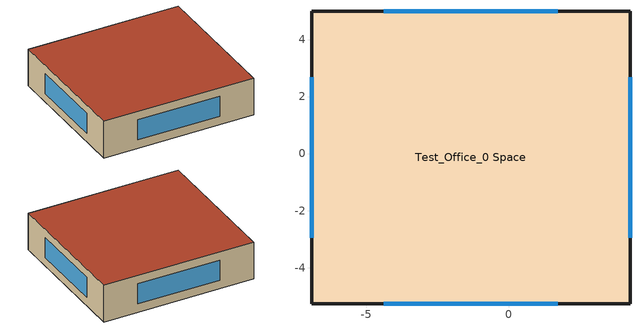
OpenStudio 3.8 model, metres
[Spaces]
Test_Office_0 Space
 floor ground (Interior Floor): 4.26,4.99 4.26,-5.26 -6.91,-5.26 -6.91,4.99 z0
 wall outside (Exterior Wall): -6.91,-5.26 4.26,-5.26 4.26,4.99 -6.91,4.99 -6.91,-5.26 z0:2.81
 window (Exterior Window): -4.39,-5.26 1.73,-5.26 / 4.26,-2.95 4.26,2.67 / 1.73,4.99 -4.39,4.99 / -6.91,2.67 -6.91,-2.95 z0.64:2.17
 roof outside (Exterior Roof): 4.26,-5.26 4.26,4.99 -6.91,4.99 -6.91,-5.26 z2.81
[Site]
Shanghai: Latitude {deg}=31.4; Longitude {deg}=121.45; Time Zone {hr}=8; Elevation {m}=5.5; Terrain=City
[Building]
Building 1: North Axis {deg}=0
[SizingPeriod:DesignDay] Barometric Pressure {Pa}=101289; Rain Indicator=No; Snow Indicator=No; Day of Month=21; Daylight Saving Time Indicator=No; Dry-Bulb Temperature Range Modifier Type=DefaultMultipliers; Begin Environment Reset Mode=FullResetAtBeginEnvironment
Name | Maximum Dry-Bulb Temperature {C} | Daily Dry-Bulb Temperature Range {deltaC} | Wind Speed {m/s} | Wind Direction {deg} | Month | Day Type | Humidity Condition Type | Wetbulb or DewPoint at Maximum Dry-Bulb {C} | Solar Model Indicator | ASHRAE Clear Sky Optical Depth for Beam Irradiance | ASHRAE Clear Sky Optical Depth for Diffuse Irradiance | Enthalpy at Maximum Dry-Bulb {J/kg} | Sky Clearness
New York Laguardia Arpt Ann Clg .4% Condns DB=>MWB | 33.5 | 7.7 | 5.6 | 270 | 7 | SummerDesignDay | Wetbulb | 23.5 | ASHRAETau | 0.532 | 1.821
New York Laguardia Arpt Ann Clg .4% Condns DP=>MDB | 27.2 | 7.7 | 5.6 | 270 | 7 | SummerDesignDay | Dewpoint | 23.5 | ASHRAETau | 0.532 | 1.821
New York Laguardia Arpt Ann Clg .4% Condns Enth=>MDB | 30.8 | 7.7 | 5.6 | 270 | 7 | SummerDesignDay | Enthalpy | 23 | ASHRAETau | 0.532 | 1.821 | 76200
New York Laguardia Arpt Ann Clg .4% Condns WB=>MDB | 30.7 | 7.7 | 5.6 | 270 | 7 | SummerDesignDay | Wetbulb | 25.1 | ASHRAETau | 0.532 | 1.821
New York Laguardia Arpt Ann Htg 99.6% Condns DB | -10.8 | 0 | 7.5 | 320 | 1 | WinterDesignDay | Wetbulb | -10.8 | ASHRAEClearSky |  |  |  | 0
New York Laguardia Arpt Ann Htg Wind 99.6% Condns WS=>MCDB | 0 | 0 | 14.4 | 320 | 1 | WinterDesignDay | Wetbulb | 0 | ASHRAEClearSky |  |  |  | 0
New York Laguardia Arpt Ann Hum_n 99.6% Condns DP=>MCDB | -9.3 | 0 | 7.5 | 320 | 1 | WinterDesignDay | Dewpoint | -20.1 | ASHRAEClearSky |  |  |  | 0
[ClimateZones]
Climate Zone Institution Name 1=ASHRAE; Climate Zone Document Name 1=ANSI/ASHRAE Standard 169; Climate Zone Document Year 1=2006; Climate Zone Institution Name 2=CEC; Climate Zone Document Name 2=California Climate Zone Descriptions; Climate Zone Document Year 2=1995
[Construction]
Exterior Wall: M01 100mm brick, M15 200mm heavyweight concrete, I02 50mm insulation board, Material Air Gap 2, G01a 19mm gypsum board
Exterior Roof: M11 100mm lightweight concrete, Material Air Gap 1, F16 Acoustic tile
Exterior Window: Clear 3mm, Air 13mm, Clear 3mm
Interior Floor: F16 Acoustic tile, Material Air Gap 1, M11 100mm lightweight concrete
[Material] Thermal Absorptance=0.9
Name | Roughness | Thickness {m} | Conductivity {W/m-K} | Density {kg/m3} | Specific Heat {J/kg-K} | Solar Absorptance | Visible Absorptance
M01 100mm brick | MediumRough | 0.1016 | 0.89 | 1920 | 790 | 0.7 | 0.7
M15 200mm heavyweight concrete | MediumRough | 0.2032 | 1.95 | 2240 | 900 | 0.7 | 0.7
I02 50mm insulation board | MediumRough | 0.0508 | 0.03 | 43 | 1210 | 0.7 | 0.7
G01a 19mm gypsum board | MediumSmooth | 0.019 | 0.16 | 800 | 1090 | 0.4 | 0.4
F16 Acoustic tile | MediumSmooth | 0.0191 | 0.06 | 368 | 590 | 0.3 | 0.3
M11 100mm lightweight concrete | MediumRough | 0.1016 | 0.53 | 1280 | 840 | 0.5 | 0.5
[Material:AirGap]
Name | Thermal Resistance {m2-K/W}
Material Air Gap 2 | 0.15
Material Air Gap 1 | 0.18
[WindowMaterial:Glazing]
Clear 3mm: Optical Data Type=SpectralAverage; Thickness {m}=0.003; Solar Transmittance at Normal Incidence=0.837; Front Side Solar Reflectance at Normal Incidence=0.075; Back Side Solar Reflectance at Normal Incidence=0; Visible Transmittance at Normal Incidence=0.898; Front Side Visible Reflectance at Normal Incidence=0.081; Back Side Visible Reflectance at Normal Incidence=0; Infrared Transmittance at Normal Incidence=0; Front Side Infrared Hemispherical Emissivity=0.84; Back Side Infrared Hemispherical Emissivity=0.84; Conductivity {W/m-K}=0.9; Dirt Correction Factor for Solar and Visible Transmittance=1
[WindowMaterial:Gas]
Air 13mm: Gas Type=Air; Thickness {m}=0.0127
[ThermalZone]
Test_Office_0: Multiplier=1; Thermostat=dualSetPtThermostatTest_Office_0; Use Ideal Air Loads=No
[Sizing:Zone]
Test_Office_0: Zone Cooling Design Supply Air Temperature Input Method=SupplyAirTemperature; Zone Cooling Design Supply Air Temperature {C}=14; Zone Cooling Design Supply Air Temperature Difference {deltaC}=11.11; Zone Heating Design Supply Air Temperature Input Method=SupplyAirTemperature; Zone Heating Design Supply Air Temperature {C}=40; Zone Heating Design Supply Air Temperature Difference {deltaC}=11.11; Zone Cooling Design Supply Air Humidity Ratio {kg-H2O/kg-air}=0.0085; Zone Heating Design Supply Air Humidity Ratio {kg-H2O/kg-air}=0.008; Cooling Design Air Flow Method=DesignDay; Cooling Design Air Flow Rate {m3/s}=0; Cooling Minimum Air Flow per Zone Floor Area {m3/s-m2}=0.000762; Cooling Minimum Air Flow {m3/s}=0; Cooling Minimum Air Flow Fraction=0; Heating Design Air Flow Method=DesignDay; Heating Design Air Flow Rate {m3/s}=0; Heating Maximum Air Flow per Zone Floor Area {m3/s-m2}=0.002032; Heating Maximum Air Flow {m3/s}=0.141576; Heating Maximum Air Flow Fraction=0.3; Account for Dedicated Outdoor Air System=No; Dedicated Outdoor Air Low Setpoint Temperature for Design {C}=autosize; Dedicated Outdoor Air High Setpoint Temperature for Design {C}=autosize; Zone Load Sizing Method=Sensible Load Only No Latent Load; Zone Latent Cooling Design Supply Air Humidity Ratio Input Method=HumidityRatioDifference; Zone Cooling Design Supply Air Humidity Ratio Difference {kgWater/kgDryAir}=0.005; Zone Latent Heating Design Supply Air Humidity Ratio Input Method=HumidityRatioDifference; Zone Humidification Design Supply Air Humidity Ratio Difference {kgWater/kgDryAir}=0.005
[Space]
Test_Office_0 Space: Thermal Zone=Test_Office_0; Part of Total Floor Area=Yes
[ThermostatSetpoint:DualSetpoint]
dualSetPtThermostatTest_Office_0: Heating Setpoint Temperature Schedule=Medium Office HtgSetp; Cooling Setpoint Temperature Schedule=Medium Office ClgSetp; Temperature Difference Between Cutout And Setpoint {deltaC}=0
[People:Definition]
Office:OpenOffice:Test_Office_0_PeopleObject Definition: Number of People Calculation Method=People/Area; People per Space Floor Area {person/m2}=0.0565108; Fraction Radiant=0.3
[People]
Office:OpenOffice:Test_Office_0_PeopleObject: People Definition=Office:OpenOffice:Test_Office_0_PeopleObject Definition; Number of People Schedule=Medium Office Bldg Occ; Activity Level Schedule=Medium Office Activity; Multiplier=1
[Lights:Definition]
Office:OpenOffice:Test_Office_0_LightsObject Definition: Design Level Calculation Method=Watts/Area; Watts per Space Floor Area {W/m2}=11.8404
[Lights]
Office:OpenOffice:Test_Office_0_LightsObject: Lights Definition=Office:OpenOffice:Test_Office_0_LightsObject Definition; Schedule=Office Bldg Light; Fraction Replaceable=1
[ElectricEquipment:Definition]
Test_Office_0_ElectricEquipmentObject Definition: Design Level Calculation Method=Watts/Area; Watts per Space Floor Area {W/m2}=7.64241
[ElectricEquipment]
Test_Office_0_ElectricEquipmentObject: Electric Equipment Definition=Test_Office_0_ElectricEquipmentObject Definition; Schedule=Medium Office Bldg Equip
[SpaceInfiltration:DesignFlowRate]
Space Infiltration Design Flow Rate 1: Schedule=Medium Office Infil Quarter On; Design Flow Rate Calculation Method=Flow/Area; Flow per Space Floor Area {m3/s-m2}=0.000226568
[Schedule:Day]
Schedule Day 1; Schedule Day 2; Schedule Day 3; Schedule Day 4; Schedule Day 5; Schedule Day 6; Schedule Day 7: 24, 0, 0
Office Bldg Light Default Schedule 1; Office Bldg Light Default Schedule 2; Office Bldg Light Default Schedule 3; Office Bldg Light Default Schedule 4; Office Bldg Light Default Schedule 5: No, 5, 0, 0.05, 7, 0, 0.1, 8, 0, 0.3, 17, 0, 0.9, 18, 0, 0.7, 20, 0, 0.5, 22, 0, 0.3, 23, 0, 0.1, 24, 0, 0.05
Office Bldg Light Rule 2 Day Schedule 1; Office Bldg Light Rule 2 Day Schedule 2: No, 6, 0, 0.05, 8, 0, 0.1, 14, 0, 0.5, 17, 0, 0.15, 24, 0, 0.05
Office Bldg Light Rule 1 Day Schedule 1: No, 24, 0, 0.05
Office Bldg Light Summer Design Day 1; Medium Office Bldg Equip Summer Design Day 1; Medium Office Infil Quarter On Rule 1 Day Schedule 1: No, 24, 0, 1
Office Bldg Light Winter Design Day 1; Medium Office Bldg Occ Rule 1 Day Schedule 1; Medium Office Bldg Occ Winter Design Day 1; Medium Office Bldg Equip Winter Design Day 1: No, 24, 0, 0
Medium Office Bldg Occ Default Schedule 1; Medium Office Bldg Occ Default Schedule 2; Medium Office Bldg Occ Default Schedule 3; Medium Office Bldg Occ Default Schedule 4; Medium Office Bldg Occ Default Schedule 5: No, 6, 0, 0, 7, 0, 0.1, 8, 0, 0.2, 12, 0, 0.95, 13, 0, 0.5, 17, 0, 0.95, 18, 0, 0.7, 20, 0, 0.4, 22, 0, 0.1, 24, 0, 0.05
Medium Office Bldg Occ Rule 2 Day Schedule 1; Medium Office Bldg Occ Rule 2 Day Schedule 2: No, 6, 0, 0, 8, 0, 0.1, 14, 0, 0.5, 17, 0, 0.1, 24, 0, 0
Medium Office Bldg Occ Summer Design Day 1: No, 6, 0, 0, 22, 0, 1, 24, 0, 0.05
Medium Office Activity Default Schedule 1; Medium Office Activity Default Schedule 2; Medium Office Activity Summer Design Day 1; Medium Office Activity Winter Design Day 1; Medium Office Activity Default Schedule 3; Medium Office Activity Default Schedule 4: No, 24, 0, 120
Medium Office Bldg Equip Default Schedule 1; Medium Office Bldg Equip Default Schedule 2; Medium Office Bldg Equip Default Schedule 3; Medium Office Bldg Equip Default Schedule 4; Medium Office Bldg Equip Default Schedule 5: No, 8, 0, 0.4, 12, 0, 0.9, 13, 0, 0.8, 17, 0, 0.9, 18, 0, 0.8, 20, 0, 0.6, 22, 0, 0.5, 24, 0, 0.4
Medium Office Bldg Equip Rule 2 Day Schedule 1; Medium Office Bldg Equip Rule 2 Day Schedule 2: No, 6, 0, 0.3, 8, 0, 0.4, 14, 0, 0.5, 17, 0, 0.35, 24, 0, 0.3
Medium Office Bldg Equip Rule 1 Day Schedule 1: No, 24, 0, 0.3
Medium Office HtgSetp Default Schedule 1; Medium Office HtgSetp Default Schedule 2; Medium Office HtgSetp Default Schedule 3; Medium Office HtgSetp Default Schedule 4; Medium Office HtgSetp Default Schedule 5: No, 6, 0, 15.6, 22, 0, 21, 24, 0, 15.6
Medium Office HtgSetp Rule 2 Day Schedule 1; Medium Office HtgSetp Rule 2 Day Schedule 2: No, 6, 0, 15.6, 18, 0, 21, 24, 0, 15.6
Medium Office HtgSetp Rule 1 Day Schedule 1; Medium Office HtgSetp Summer Design Day 1: No, 24, 0, 15.6
Medium Office HtgSetp Winter Design Day 1: No, 24, 0, 21
Medium Office ClgSetp Default Schedule 1; Medium Office ClgSetp Default Schedule 2; Medium Office ClgSetp Default Schedule 3; Medium Office ClgSetp Summer Design Day 1; Medium Office ClgSetp Default Schedule 4; Medium Office ClgSetp Default Schedule 5: No, 6, 0, 26.7, 22, 0, 24, 24, 0, 26.7
Medium Office ClgSetp Rule 2 Day Schedule 1; Medium Office ClgSetp Rule 2 Day Schedule 2: No, 6, 0, 26.7, 18, 0, 24, 24, 0, 26.7
Medium Office ClgSetp Rule 1 Day Schedule 1; Medium Office ClgSetp Winter Design Day 1: No, 24, 0, 26.7
Medium Office Infil Quarter On Default Schedule 1; Medium Office Infil Quarter On Default Schedule 2; Medium Office Infil Quarter On Default Schedule 3; Medium Office Infil Quarter On Summer Design Day 1; Medium Office Infil Quarter On Default Schedule 4; Medium Office Infil Quarter On Default Schedule 5: No, 6, 0, 1, 22, 0, 0.25, 24, 0, 1
Medium Office Infil Quarter On Rule 2 Day Schedule 1; Medium Office Infil Quarter On Rule 2 Day Schedule 2; Medium Office Infil Quarter On Winter Design Day 1: No, 6, 0, 1, 18, 0, 0.25, 24, 0, 1
[Schedule:Ruleset]
Name | Default Day Schedule | Summer Design Day Schedule | Winter Design Day Schedule | Holiday Schedule | Custom Day 1 Schedule | Custom Day 2 Schedule
Office Bldg Light | Schedule Day 1 | Office Bldg Light Summer Design Day 1 | Office Bldg Light Winter Design Day 1 | Office Bldg Light Default Schedule 3 | Office Bldg Light Default Schedule 4 | Office Bldg Light Default Schedule 5
Medium Office Bldg Occ | Schedule Day 2 | Medium Office Bldg Occ Summer Design Day 1 | Medium Office Bldg Occ Winter Design Day 1 | Medium Office Bldg Occ Default Schedule 3 | Medium Office Bldg Occ Default Schedule 4 | Medium Office Bldg Occ Default Schedule 5
Medium Office Activity | Schedule Day 3 | Medium Office Activity Summer Design Day 1 | Medium Office Activity Winter Design Day 1 | Medium Office Activity Default Schedule 2 | Medium Office Activity Default Schedule 3 | Medium Office Activity Default Schedule 4
Medium Office Bldg Equip | Schedule Day 4 | Medium Office Bldg Equip Summer Design Day 1 | Medium Office Bldg Equip Winter Design Day 1 | Medium Office Bldg Equip Default Schedule 3 | Medium Office Bldg Equip Default Schedule 4 | Medium Office Bldg Equip Default Schedule 5
Medium Office HtgSetp | Schedule Day 5 | Medium Office HtgSetp Summer Design Day 1 | Medium Office HtgSetp Winter Design Day 1 | Medium Office HtgSetp Default Schedule 3 | Medium Office HtgSetp Default Schedule 4 | Medium Office HtgSetp Default Schedule 5
Medium Office ClgSetp | Schedule Day 6 | Medium Office ClgSetp Summer Design Day 1 | Medium Office ClgSetp Winter Design Day 1 | Medium Office ClgSetp Default Schedule 3 | Medium Office ClgSetp Default Schedule 4 | Medium Office ClgSetp Default Schedule 5
Medium Office Infil Quarter On | Schedule Day 7 | Medium Office Infil Quarter On Summer Design Day 1 | Medium Office Infil Quarter On Winter Design Day 1 | Medium Office Infil Quarter On Default Schedule 3 | Medium Office Infil Quarter On Default Schedule 4 | Medium Office Infil Quarter On Default Schedule 5
[Schedule:Rule] Date Specification Type=DateRange; Start Month=1
Name | Schedule Ruleset | Rule Order | Day Schedule | Apply Sunday | Apply Monday | Apply Tuesday | Apply Wednesday | Apply Thursday | Apply Friday | Start Day | End Month | End Day | Apply Saturday
Schedule:Week:Daily {77782ce5-1a70-49a7-b72d-db0988271982} | Office Bldg Light | 4 | Office Bldg Light Default Schedule 1 | Yes | Yes | Yes | Yes | Yes | Yes | 1 | 1 | 3
Schedule:Week:Daily {77782ce5-1a70-49a7-b72d-db0988271982} 1 | Office Bldg Light | 3 | Office Bldg Light Rule 2 Day Schedule 1 |  |  |  |  |  |  | 1 | 1 | 3 | Yes
Schedule:Week:Daily {1558189b-593c-4115-b061-465417357844} | Office Bldg Light | 2 | Office Bldg Light Rule 1 Day Schedule 1 | Yes |  |  |  |  |  | 4 | 12 | 31
Schedule:Week:Daily {1558189b-593c-4115-b061-465417357844} 1 | Office Bldg Light | 1 | Office Bldg Light Default Schedule 2 |  | Yes | Yes | Yes | Yes | Yes | 4 | 12 | 31
Schedule:Week:Daily {1558189b-593c-4115-b061-465417357844} 2 | Office Bldg Light | 0 | Office Bldg Light Rule 2 Day Schedule 2 |  |  |  |  |  |  | 4 | 12 | 31 | Yes
Schedule:Week:Daily {cc8d6e51-368d-451a-9b6a-4139d773ba0e} | Medium Office Bldg Occ | 4 | Medium Office Bldg Occ Default Schedule 1 | Yes | Yes | Yes | Yes | Yes | Yes | 1 | 1 | 3
Schedule:Week:Daily {cc8d6e51-368d-451a-9b6a-4139d773ba0e} 1 | Medium Office Bldg Occ | 3 | Medium Office Bldg Occ Rule 2 Day Schedule 1 |  |  |  |  |  |  | 1 | 1 | 3 | Yes
Schedule:Week:Daily {ff233f80-dcaf-4b18-966b-1bf7394c094d} | Medium Office Bldg Occ | 2 | Medium Office Bldg Occ Rule 1 Day Schedule 1 | Yes |  |  |  |  |  | 4 | 12 | 31
Schedule:Week:Daily {ff233f80-dcaf-4b18-966b-1bf7394c094d} 1 | Medium Office Bldg Occ | 1 | Medium Office Bldg Occ Default Schedule 2 |  | Yes | Yes | Yes | Yes | Yes | 4 | 12 | 31
Schedule:Week:Daily {ff233f80-dcaf-4b18-966b-1bf7394c094d} 2 | Medium Office Bldg Occ | 0 | Medium Office Bldg Occ Rule 2 Day Schedule 2 |  |  |  |  |  |  | 4 | 12 | 31 | Yes
Schedule:Week:Daily {28c29561-b365-4a14-8672-9021b01eb02f} | Medium Office Activity | 0 | Medium Office Activity Default Schedule 1 | Yes | Yes | Yes | Yes | Yes | Yes | 1 | 12 | 31 | Yes
Schedule:Week:Daily {6e8d415d-8fa0-48d6-ac4d-d47d8b98405b} | Medium Office Bldg Equip | 4 | Medium Office Bldg Equip Default Schedule 1 | Yes | Yes | Yes | Yes | Yes | Yes | 1 | 1 | 3
Schedule:Week:Daily {6e8d415d-8fa0-48d6-ac4d-d47d8b98405b} 1 | Medium Office Bldg Equip | 3 | Medium Office Bldg Equip Rule 2 Day Schedule 1 |  |  |  |  |  |  | 1 | 1 | 3 | Yes
Schedule:Week:Daily {2f904850-a863-4ee8-bc0d-29bfee0f8749} | Medium Office Bldg Equip | 2 | Medium Office Bldg Equip Rule 1 Day Schedule 1 | Yes |  |  |  |  |  | 4 | 12 | 31
Schedule:Week:Daily {2f904850-a863-4ee8-bc0d-29bfee0f8749} 1 | Medium Office Bldg Equip | 1 | Medium Office Bldg Equip Default Schedule 2 |  | Yes | Yes | Yes | Yes | Yes | 4 | 12 | 31
Schedule:Week:Daily {2f904850-a863-4ee8-bc0d-29bfee0f8749} 2 | Medium Office Bldg Equip | 0 | Medium Office Bldg Equip Rule 2 Day Schedule 2 |  |  |  |  |  |  | 4 | 12 | 31 | Yes
Schedule:Week:Daily {ecb93216-4e3a-48b3-b436-2bda810a97af} | Medium Office HtgSetp | 4 | Medium Office HtgSetp Default Schedule 1 | Yes | Yes | Yes | Yes | Yes | Yes | 1 | 1 | 3
Schedule:Week:Daily {ecb93216-4e3a-48b3-b436-2bda810a97af} 1 | Medium Office HtgSetp | 3 | Medium Office HtgSetp Rule 2 Day Schedule 1 |  |  |  |  |  |  | 1 | 1 | 3 | Yes
Schedule:Week:Daily {7658c4fb-bb29-427e-bf3f-5def4335bcf1} | Medium Office HtgSetp | 2 | Medium Office HtgSetp Rule 1 Day Schedule 1 | Yes |  |  |  |  |  | 4 | 12 | 31
Schedule:Week:Daily {7658c4fb-bb29-427e-bf3f-5def4335bcf1} 1 | Medium Office HtgSetp | 1 | Medium Office HtgSetp Default Schedule 2 |  | Yes | Yes | Yes | Yes | Yes | 4 | 12 | 31
Schedule:Week:Daily {7658c4fb-bb29-427e-bf3f-5def4335bcf1} 2 | Medium Office HtgSetp | 0 | Medium Office HtgSetp Rule 2 Day Schedule 2 |  |  |  |  |  |  | 4 | 12 | 31 | Yes
Schedule:Week:Daily {8e0b014c-04b7-4e6c-a258-14b421fd36f8} | Medium Office ClgSetp | 4 | Medium Office ClgSetp Default Schedule 1 | Yes | Yes | Yes | Yes | Yes | Yes | 1 | 1 | 3
Schedule:Week:Daily {8e0b014c-04b7-4e6c-a258-14b421fd36f8} 1 | Medium Office ClgSetp | 3 | Medium Office ClgSetp Rule 2 Day Schedule 1 |  |  |  |  |  |  | 1 | 1 | 3 | Yes
Schedule:Week:Daily {edd3bcc3-8268-4813-9843-1db4b5a04d2a} | Medium Office ClgSetp | 2 | Medium Office ClgSetp Rule 1 Day Schedule 1 | Yes |  |  |  |  |  | 4 | 12 | 31
Schedule:Week:Daily {edd3bcc3-8268-4813-9843-1db4b5a04d2a} 1 | Medium Office ClgSetp | 1 | Medium Office ClgSetp Default Schedule 2 |  | Yes | Yes | Yes | Yes | Yes | 4 | 12 | 31
Schedule:Week:Daily {edd3bcc3-8268-4813-9843-1db4b5a04d2a} 2 | Medium Office ClgSetp | 0 | Medium Office ClgSetp Rule 2 Day Schedule 2 |  |  |  |  |  |  | 4 | 12 | 31 | Yes
Schedule:Week:Daily {10ec3e5a-5294-46cc-8ada-f12e209007b8} | Medium Office Infil Quarter On | 4 | Medium Office Infil Quarter On Default Schedule 1 | Yes | Yes | Yes | Yes | Yes | Yes | 1 | 1 | 3
Schedule:Week:Daily {10ec3e5a-5294-46cc-8ada-f12e209007b8} 1 | Medium Office Infil Quarter On | 3 | Medium Office Infil Quarter On Rule 2 Day Schedule 1 |  |  |  |  |  |  | 1 | 1 | 3 | Yes
Schedule:Week:Daily {20898e88-71dc-48a1-8bf4-30a1d78b98f6} | Medium Office Infil Quarter On | 2 | Medium Office Infil Quarter On Rule 1 Day Schedule 1 | Yes |  |  |  |  |  | 4 | 12 | 31
Schedule:Week:Daily {20898e88-71dc-48a1-8bf4-30a1d78b98f6} 1 | Medium Office Infil Quarter On | 1 | Medium Office Infil Quarter On Default Schedule 2 |  | Yes | Yes | Yes | Yes | Yes | 4 | 12 | 31
Schedule:Week:Daily {20898e88-71dc-48a1-8bf4-30a1d78b98f6} 2 | Medium Office Infil Quarter On | 0 | Medium Office Infil Quarter On Rule 2 Day Schedule 2 |  |  |  |  |  |  | 4 | 12 | 31 | Yes
